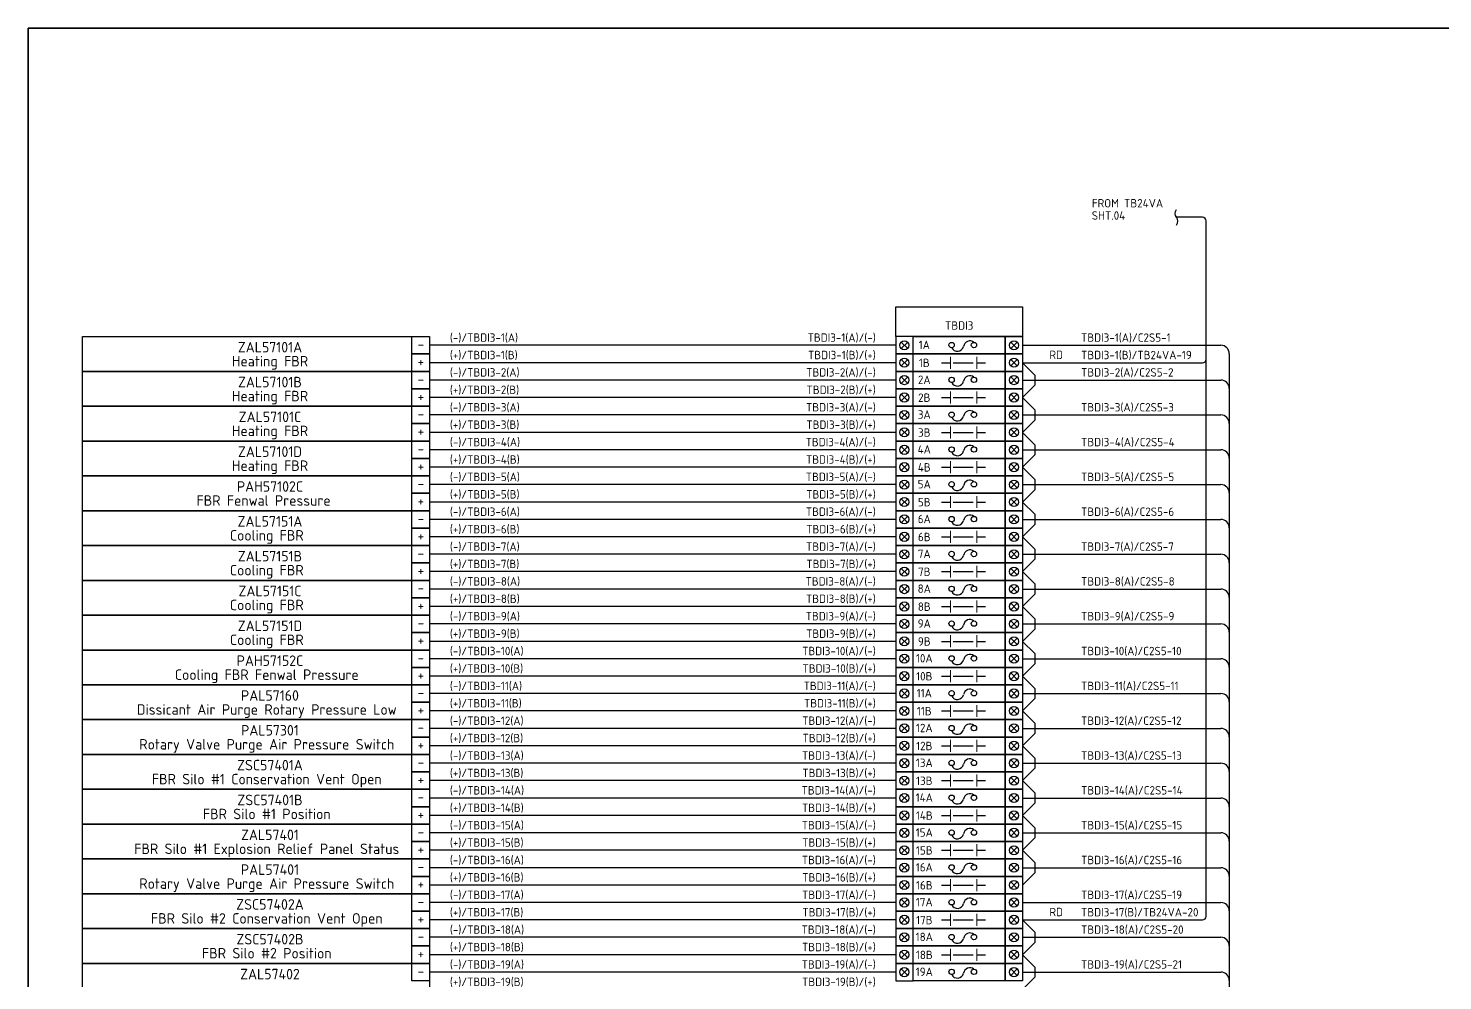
# Model space of a CAD drawing. Header units: inches. Extents: x 579627 to 667544, y 458630 to 507164.
# Drawn here: x 632609 to 634629, y 494884 to 496244 of the extents above; entities that cross this region are included whole.
import ezdxf
from ezdxf.enums import TextEntityAlignment as Align

# ---------------------------------------------------------------- set-up
doc = ezdxf.new("R2010")
doc.units = ezdxf.units.IN
doc.header["$MEASUREMENT"] = 0
doc.layers.add('HELPPOINT', color=7, linetype='Continuous')
doc.layers.add('power', color=7, linetype='Continuous')
doc.styles.add('HTX11', font='O8111901')
doc.styles.add('ISO3098B', font='ISO3098B.shx')

# ---------------------------------------------------------------- blocks, each defined once
blk = doc.blocks.new('TPA')
at = {"layer": 'HELPPOINT', "color": 4, "lineweight": 35}
for p, q in [((562706.8, 501946.4), (562706.8, 505019.3)), ((562706.8, 505019.3), (567131, 505019.3)), ((562706.8, 501946.4), (562706.8, 505019.3)), ((562706.8, 505019.3), (567131, 505019.3))]:
    blk.add_line(p, q, dxfattribs=at)
at = {"style": 'HTX11'}
for tag, p in [('A', (566704.3, 502037.1)), ('B', (567038.2, 501963.3))]:
    blk.add_attdef(tag, text='', height=16.8, dxfattribs=at).set_placement(p, align=Align.MIDDLE_CENTER)

msp = doc.modelspace()

# ---------------------------------------------------------------- linework, layer by layer
at = {"color": 1}
for p, q in [((634286.2, 495974.2), (634249, 495974.2)), ((634291.2, 494976.1), (634291.2, 495969.2)), ((633865, 495796.1), (633855.7, 495786.9)), ((633855.7, 495796.1), (633865, 495786.9)), ((634012.2, 495796.1), (634021.4, 495786.9)), ((634021.4, 495796.1), (634012.2, 495786.9)), ((634029.2, 495766.6), (634046.8, 495749)), ((634029.2, 495766.6), (634286.2, 495766.6)), ((633865, 495746.4), (633855.7, 495737.1)), ((633855.7, 495746.4), (633865, 495737.1)), ((634012.2, 495746.4), (634021.4, 495737.1)), ((634021.4, 495746.4), (634012.2, 495737.1)), ((634046.8, 495749), (634046.8, 495734.5)), ((634029.2, 495716.9), (634046.8, 495734.5)), ((634029.2, 495716.9), (634046.8, 495699.3)), ((633865, 495696.7), (633855.7, 495687.4)), ((633855.7, 495696.7), (633865, 495687.4)), ((634012.2, 495696.7), (634021.4, 495687.4)), ((634021.4, 495696.7), (634012.2, 495687.4)), ((634029.2, 495667.2), (634046.8, 495684.8)), ((634046.8, 495699.3), (634046.8, 495684.8)), ((634029.2, 495667.2), (634046.8, 495649.6)), ((633865, 495646.9), (633855.7, 495637.7)), ((633855.7, 495646.9), (633865, 495637.7)), ((634012.2, 495646.9), (634021.4, 495637.7)), ((634021.4, 495646.9), (634012.2, 495637.7)), ((634046.8, 495649.6), (634046.8, 495635)), ((634029.2, 495617.5), (634046.8, 495635)), ((634029.2, 495617.5), (634046.8, 495599.9)), ((634046.8, 495599.9), (634046.8, 495585.3)), ((633865, 495597.2), (633855.7, 495588)), ((633855.7, 495597.2), (633865, 495588)), ((634012.2, 495597.2), (634021.4, 495588)), ((634021.4, 495597.2), (634012.2, 495588)), ((634029.2, 495567.7), (634046.8, 495585.3)), ((634029.2, 495567.7), (634046.8, 495550.2)), ((633865, 495547.5), (633855.7, 495538.2)), ((633855.7, 495547.5), (633865, 495538.2)), ((634012.2, 495547.5), (634021.4, 495538.2)), ((634021.4, 495547.5), (634012.2, 495538.2)), ((634046.8, 495550.2), (634046.8, 495535.6)), ((634029.2, 495518), (634046.8, 495535.6)), ((634029.2, 495518), (634046.8, 495500.4)), ((633865, 495497.8), (633855.7, 495488.5)), ((633855.7, 495497.8), (633865, 495488.5)), ((634012.2, 495497.8), (634021.4, 495488.5)), ((634021.4, 495497.8), (634012.2, 495488.5)), ((634046.8, 495500.4), (634046.8, 495485.9)), ((634029.2, 495468.3), (634046.8, 495485.9)), ((634029.2, 495468.3), (634046.8, 495450.7)), ((633865, 495448), (633855.7, 495438.8)), ((633855.7, 495448), (633865, 495438.8)), ((634012.2, 495448), (634021.4, 495438.8)), ((634021.4, 495448), (634012.2, 495438.8)), ((634046.8, 495450.7), (634046.8, 495436.1)), ((634029.2, 495418.6), (634046.8, 495436.1)), ((634029.2, 495418.6), (634046.8, 495401)), ((633865, 495398.3), (633855.7, 495389.1)), ((633855.7, 495398.3), (633865, 495389.1)), ((634012.2, 495398.3), (634021.4, 495389.1)), ((634021.4, 495398.3), (634012.2, 495389.1)), ((634046.8, 495401), (634046.8, 495386.4)), ((634029.2, 495368.8), (634046.8, 495386.4)), ((634029.2, 495368.8), (634046.8, 495351.3)), ((633865, 495348.6), (633855.7, 495339.4)), ((633855.7, 495348.6), (633865, 495339.4)), ((634012.2, 495348.6), (634021.4, 495339.4)), ((634021.4, 495348.6), (634012.2, 495339.4)), ((634029.2, 495319.1), (634046.8, 495336.7)), ((634046.8, 495351.3), (634046.8, 495336.7)), ((634029.2, 495319.1), (634046.8, 495301.5)), ((633865, 495298.9), (633855.7, 495289.6)), ((633855.7, 495298.9), (633865, 495289.6)), ((634012.2, 495298.9), (634021.4, 495289.6)), ((634021.4, 495298.9), (634012.2, 495289.6)), ((634046.8, 495301.5), (634046.8, 495287)), ((634029.2, 495269.4), (634046.8, 495287)), ((634029.2, 495269.4), (634046.8, 495251.8)), ((633865, 495249.2), (633855.7, 495239.9)), ((633855.7, 495249.2), (633865, 495239.9)), ((634012.2, 495249.2), (634021.4, 495239.9)), ((634021.4, 495249.2), (634012.2, 495239.9)), ((634029.2, 495219.7), (634046.8, 495237.2)), ((634046.8, 495251.8), (634046.8, 495237.2)), ((634029.2, 495219.7), (634046.8, 495202.1)), ((633865, 495199.4), (633855.7, 495190.2)), ((633855.7, 495199.4), (633865, 495190.2)), ((634012.2, 495199.4), (634021.4, 495190.2)), ((634021.4, 495199.4), (634012.2, 495190.2)), ((634046.8, 495202.1), (634046.8, 495187.5)), ((634029.2, 495169.9), (634046.8, 495187.5)), ((634029.2, 495169.9), (634046.8, 495152.4)), ((633865, 495149.7), (633855.7, 495140.5)), ((633855.7, 495149.7), (633865, 495140.5)), ((634012.2, 495149.7), (634021.4, 495140.5)), ((634021.4, 495149.7), (634012.2, 495140.5)), ((634029.2, 495120.2), (634046.8, 495137.8)), ((634046.8, 495152.4), (634046.8, 495137.8)), ((634029.2, 495120.2), (634046.8, 495102.6)), ((633865, 495100), (633855.7, 495090.7)), ((633855.7, 495100), (633865, 495090.7)), ((634012.2, 495100), (634021.4, 495090.7)), ((634021.4, 495100), (634012.2, 495090.7)), ((634046.8, 495102.6), (634046.8, 495088.1)), ((634029.2, 495070.5), (634046.8, 495088.1)), ((634046.8, 495088.1), (634046.8, 495088.1)), ((634029.2, 495070.5), (634046.8, 495052.9)), ((633865, 495050.3), (633855.7, 495041)), ((633855.7, 495050.3), (633865, 495041)), ((634012.2, 495050.3), (634021.4, 495041)), ((634021.4, 495050.3), (634012.2, 495041)), ((634029.2, 495020.8), (634046.8, 495038.4)), ((634046.8, 495052.9), (634046.8, 495038.4)), ((634046.8, 495038.4), (634046.8, 495038.4)), ((633865, 495000.5), (633855.7, 494991.3)), ((633855.7, 495000.5), (633865, 494991.3)), ((634012.2, 495000.5), (634021.4, 494991.3)), ((634021.4, 495000.5), (634012.2, 494991.3)), ((634029.2, 494971.1), (634046.8, 494953.5)), ((634029.2, 494971.1), (634286.2, 494971.1)), ((634046.8, 494953.5), (634046.8, 494938.9)), ((633865, 494950.8), (633855.7, 494941.6)), ((633855.7, 494950.8), (633865, 494941.6)), ((634012.2, 494950.8), (634021.4, 494941.6)), ((634021.4, 494950.8), (634012.2, 494941.6)), ((634029.2, 494921.3), (634046.8, 494938.9)), ((634029.2, 494921.3), (634046.8, 494903.7)), ((633865, 494901.1), (633855.7, 494891.8)), ((633855.7, 494901.1), (633865, 494891.8)), ((634012.2, 494901.1), (634021.4, 494891.8)), ((634021.4, 494901.1), (634012.2, 494891.8)), ((634046.8, 494903.7), (634046.8, 494889.2)), ((634029.2, 494871.6), (634046.8, 494889.2))]:
    msp.add_line(p, q, dxfattribs=at)
at = {"color": 4}
for p, q in [((633847.9, 495791.5), (633181.9, 495791.5)), ((634029.2, 495791.5), (634312.2, 495791.5)), ((634324.2, 495779.5), (634324.2, 494121)), ((633847.9, 495741.8), (633181.9, 495741.8)), ((634029.2, 495741.8), (634312.2, 495741.8)), ((633847.9, 495692), (633181.9, 495692)), ((634029.2, 495692), (634312.2, 495692)), ((633847.9, 495642.3), (633181.9, 495642.3)), ((634029.2, 495642.3), (634312.2, 495642.3)), ((633847.9, 495592.6), (633181.9, 495592.6)), ((634029.2, 495592.6), (634312.2, 495592.6)), ((633847.9, 495542.9), (633181.9, 495542.9)), ((634029.2, 495542.9), (634312.2, 495542.9)), ((633847.9, 495493.1), (633181.9, 495493.1)), ((634029.2, 495493.1), (634312.2, 495493.1)), ((633847.9, 495443.4), (633181.9, 495443.4)), ((634029.2, 495443.4), (634312.2, 495443.4)), ((633847.9, 495393.7), (633181.9, 495393.7)), ((634029.2, 495393.7), (634312.2, 495393.7)), ((633847.9, 495344), (633181.9, 495344)), ((634029.2, 495344), (634312.2, 495344)), ((633847.9, 495294.3), (633181.9, 495294.3)), ((634029.2, 495294.3), (634312.2, 495294.3)), ((633847.9, 495244.5), (633181.9, 495244.5)), ((634029.2, 495244.5), (634312.2, 495244.5)), ((633847.9, 495194.8), (633181.9, 495194.8)), ((634029.2, 495194.8), (634312.2, 495194.8)), ((633847.9, 495145.1), (633181.9, 495145.1)), ((634029.2, 495145.1), (634312.2, 495145.1)), ((633847.9, 495095.4), (633181.9, 495095.4)), ((634029.2, 495095.4), (634312.2, 495095.4)), ((633847.9, 495045.6), (633181.9, 495045.6)), ((634029.2, 495045.6), (634312.2, 495045.6)), ((633847.9, 494995.9), (633181.9, 494995.9)), ((634029.2, 494995.9), (634312.2, 494995.9)), ((633847.9, 494946.2), (633181.9, 494946.2)), ((634029.2, 494946.2), (634312.2, 494946.2)), ((633847.9, 494896.5), (633181.9, 494896.5)), ((634029.2, 494896.5), (634312.2, 494896.5))]:
    msp.add_line(p, q, dxfattribs=at)
at = {"color": 0}
for p, q in [((633847.9, 495766.6), (633181.9, 495766.6)), ((633865, 495771.3), (633855.7, 495762)), ((633855.7, 495771.3), (633865, 495762)), ((633913.5, 495766.6), (633926, 495766.6)), ((633930, 495766.6), (633958.6, 495766.6)), ((633963.6, 495766.6), (633976.1, 495766.6)), ((634012.2, 495771.3), (634021.4, 495762)), ((634021.4, 495771.3), (634012.2, 495762)), ((633865, 495721.5), (633855.7, 495712.3)), ((633855.7, 495721.5), (633865, 495712.3)), ((634012.2, 495721.5), (634021.4, 495712.3)), ((634021.4, 495721.5), (634012.2, 495712.3)), ((633847.9, 495716.9), (633181.9, 495716.9)), ((633913.5, 495716.9), (633926, 495716.9)), ((633930, 495716.9), (633958.6, 495716.9)), ((633963.6, 495716.9), (633976.1, 495716.9)), ((633847.9, 495667.2), (633181.9, 495667.2)), ((633865, 495671.8), (633855.7, 495662.6)), ((633855.7, 495671.8), (633865, 495662.6)), ((633913.5, 495667.2), (633926, 495667.2)), ((633930, 495667.2), (633958.6, 495667.2)), ((633963.6, 495667.2), (633976.1, 495667.2)), ((634012.2, 495671.8), (634021.4, 495662.6)), ((634021.4, 495671.8), (634012.2, 495662.6)), ((633865, 495622.1), (633855.7, 495612.8)), ((633855.7, 495622.1), (633865, 495612.8)), ((634012.2, 495622.1), (634021.4, 495612.8)), ((634021.4, 495622.1), (634012.2, 495612.8)), ((633847.9, 495617.5), (633181.9, 495617.5)), ((633913.5, 495617.5), (633926, 495617.5)), ((633930, 495617.5), (633958.6, 495617.5)), ((633963.6, 495617.5), (633976.1, 495617.5)), ((633847.9, 495567.7), (633181.9, 495567.7)), ((633865, 495572.4), (633855.7, 495563.1)), ((633855.7, 495572.4), (633865, 495563.1)), ((633913.5, 495567.7), (633926, 495567.7)), ((633930, 495567.7), (633958.6, 495567.7)), ((633963.6, 495567.7), (633976.1, 495567.7)), ((634012.2, 495572.4), (634021.4, 495563.1)), ((634021.4, 495572.4), (634012.2, 495563.1)), ((633847.9, 495518), (633181.9, 495518)), ((633865, 495522.6), (633855.7, 495513.4)), ((633855.7, 495522.6), (633865, 495513.4)), ((633913.5, 495518), (633926, 495518)), ((633930, 495518), (633958.6, 495518)), ((633963.6, 495518), (633976.1, 495518)), ((634012.2, 495522.6), (634021.4, 495513.4)), ((634021.4, 495522.6), (634012.2, 495513.4)), ((633847.9, 495468.3), (633181.9, 495468.3)), ((633865, 495472.9), (633855.7, 495463.7)), ((633855.7, 495472.9), (633865, 495463.7)), ((633913.5, 495468.3), (633926, 495468.3)), ((633930, 495468.3), (633958.6, 495468.3)), ((633963.6, 495468.3), (633976.1, 495468.3)), ((634012.2, 495472.9), (634021.4, 495463.7)), ((634021.4, 495472.9), (634012.2, 495463.7)), ((633847.9, 495418.6), (633181.9, 495418.6)), ((633865, 495423.2), (633855.7, 495413.9)), ((633855.7, 495423.2), (633865, 495413.9)), ((633913.5, 495418.6), (633926, 495418.6)), ((633930, 495418.6), (633958.6, 495418.6)), ((633963.6, 495418.6), (633976.1, 495418.6)), ((634012.2, 495423.2), (634021.4, 495413.9)), ((634021.4, 495423.2), (634012.2, 495413.9)), ((633847.9, 495368.8), (633181.9, 495368.8)), ((633865, 495373.5), (633855.7, 495364.2)), ((633855.7, 495373.5), (633865, 495364.2)), ((633913.5, 495368.8), (633926, 495368.8)), ((633930, 495368.8), (633958.6, 495368.8)), ((633963.6, 495368.8), (633976.1, 495368.8)), ((634012.2, 495373.5), (634021.4, 495364.2)), ((634021.4, 495373.5), (634012.2, 495364.2)), ((633847.9, 495319.1), (633181.9, 495319.1)), ((633865, 495323.7), (633855.7, 495314.5)), ((633855.7, 495323.7), (633865, 495314.5)), ((633913.5, 495319.1), (633926, 495319.1)), ((633930, 495319.1), (633958.6, 495319.1)), ((633963.6, 495319.1), (633976.1, 495319.1)), ((634012.2, 495323.7), (634021.4, 495314.5)), ((634021.4, 495323.7), (634012.2, 495314.5)), ((633847.9, 495269.4), (633181.9, 495269.4)), ((633865, 495274), (633855.7, 495264.8)), ((633855.7, 495274), (633865, 495264.8)), ((633913.5, 495269.4), (633926, 495269.4)), ((633930, 495269.4), (633958.6, 495269.4)), ((633963.6, 495269.4), (633976.1, 495269.4)), ((634012.2, 495274), (634021.4, 495264.8)), ((634021.4, 495274), (634012.2, 495264.8)), ((633847.9, 495219.7), (633181.9, 495219.7)), ((633865, 495224.3), (633855.7, 495215)), ((633855.7, 495224.3), (633865, 495215)), ((633913.5, 495219.7), (633926, 495219.7)), ((633930, 495219.7), (633958.6, 495219.7)), ((633963.6, 495219.7), (633976.1, 495219.7)), ((634012.2, 495224.3), (634021.4, 495215)), ((634021.4, 495224.3), (634012.2, 495215)), ((633865, 495174.6), (633855.7, 495165.3)), ((633855.7, 495174.6), (633865, 495165.3)), ((634012.2, 495174.6), (634021.4, 495165.3)), ((634021.4, 495174.6), (634012.2, 495165.3)), ((633847.9, 495169.9), (633181.9, 495169.9)), ((633913.5, 495169.9), (633926, 495169.9)), ((633930, 495169.9), (633958.6, 495169.9)), ((633963.6, 495169.9), (633976.1, 495169.9)), ((633847.9, 495120.2), (633181.9, 495120.2)), ((633865, 495124.8), (633855.7, 495115.6)), ((633855.7, 495124.8), (633865, 495115.6)), ((633913.5, 495120.2), (633926, 495120.2)), ((633930, 495120.2), (633958.6, 495120.2)), ((633963.6, 495120.2), (633976.1, 495120.2)), ((634012.2, 495124.8), (634021.4, 495115.6)), ((634021.4, 495124.8), (634012.2, 495115.6)), ((633865, 495075.1), (633855.7, 495065.9)), ((633855.7, 495075.1), (633865, 495065.9)), ((634012.2, 495075.1), (634021.4, 495065.9)), ((634021.4, 495075.1), (634012.2, 495065.9)), ((633847.9, 495070.5), (633181.9, 495070.5)), ((633913.5, 495070.5), (633926, 495070.5)), ((633930, 495070.5), (633958.6, 495070.5)), ((633963.6, 495070.5), (633976.1, 495070.5)), ((633847.9, 495020.8), (633181.9, 495020.8)), ((633865, 495025.4), (633855.7, 495016.1)), ((633855.7, 495025.4), (633865, 495016.1)), ((633913.5, 495020.8), (633926, 495020.8)), ((633930, 495020.8), (633958.6, 495020.8)), ((633963.6, 495020.8), (633976.1, 495020.8)), ((634012.2, 495025.4), (634021.4, 495016.1)), ((634021.4, 495025.4), (634012.2, 495016.1)), ((633865, 494975.7), (633855.7, 494966.4)), ((633855.7, 494975.7), (633865, 494966.4)), ((634012.2, 494975.7), (634021.4, 494966.4)), ((634021.4, 494975.7), (634012.2, 494966.4)), ((633847.9, 494971.1), (633181.9, 494971.1)), ((633913.5, 494971.1), (633926, 494971.1)), ((633930, 494971.1), (633958.6, 494971.1)), ((633963.6, 494971.1), (633976.1, 494971.1)), ((633847.9, 494921.3), (633181.9, 494921.3)), ((633865, 494926), (633855.7, 494916.7)), ((633855.7, 494926), (633865, 494916.7)), ((633913.5, 494921.3), (633926, 494921.3)), ((633930, 494921.3), (633958.6, 494921.3)), ((633963.6, 494921.3), (633976.1, 494921.3)), ((634012.2, 494926), (634021.4, 494916.7)), ((634021.4, 494926), (634012.2, 494916.7))]:
    msp.add_line(p, q, dxfattribs=at)
at = {"color": 0, "lineweight": 9}
for p, q in [((633926, 495758.1), (633926, 495775.2)), ((633963.6, 495758.1), (633963.6, 495775.2)), ((633926, 495708.4), (633926, 495725.4)), ((633963.6, 495708.4), (633963.6, 495725.4)), ((633926, 495658.6), (633926, 495675.7)), ((633963.6, 495658.6), (633963.6, 495675.7)), ((633926, 495608.9), (633926, 495626)), ((633963.6, 495608.9), (633963.6, 495626)), ((633926, 495559.2), (633926, 495576.3)), ((633963.6, 495559.2), (633963.6, 495576.3)), ((633926, 495509.5), (633926, 495526.5)), ((633963.6, 495509.5), (633963.6, 495526.5)), ((633926, 495459.8), (633926, 495476.8)), ((633963.6, 495459.8), (633963.6, 495476.8)), ((633926, 495410), (633926, 495427.1)), ((633963.6, 495410), (633963.6, 495427.1)), ((633926, 495360.3), (633926, 495377.4)), ((633963.6, 495360.3), (633963.6, 495377.4)), ((633926, 495310.6), (633926, 495327.6)), ((633963.6, 495310.6), (633963.6, 495327.6)), ((633926, 495260.9), (633926, 495277.9)), ((633963.6, 495260.9), (633963.6, 495277.9)), ((633926, 495211.1), (633926, 495228.2)), ((633963.6, 495211.1), (633963.6, 495228.2)), ((633926, 495161.4), (633926, 495178.5)), ((633963.6, 495161.4), (633963.6, 495178.5)), ((633926, 495111.7), (633926, 495128.8)), ((633963.6, 495111.7), (633963.6, 495128.8)), ((633926, 495062), (633926, 495079)), ((633963.6, 495062), (633963.6, 495079)), ((633926, 495012.2), (633926, 495029.3)), ((633963.6, 495012.2), (633963.6, 495029.3)), ((633926, 494962.5), (633926, 494979.6)), ((633963.6, 494962.5), (633963.6, 494979.6)), ((633926, 494912.8), (633926, 494929.9)), ((633963.6, 494912.8), (633963.6, 494929.9))]:
    msp.add_line(p, q, dxfattribs=at)
at = {"color": 1}
msp.add_lwpolyline([(634249, 495963.1, 0.351), (634249, 495974.2, -0.351), (634249, 495985.3, 2.081666)], format="xyb", dxfattribs=at)
at = {"color": 4}
msp.add_lwpolyline([(633847.9, 495846.4), (634029.2, 495846.4), (634029.2, 495803.9), (633847.9, 495803.9)], close=True, dxfattribs=at)
at = {"color": 2}
for points in [[(632686.6, 495803.9), (633181.9, 495803.9), (633181.9, 495754.2), (632686.6, 495754.2)], [(632686.6, 495754.2), (633181.9, 495754.2), (633181.9, 495704.5), (632686.6, 495704.5)], [(632686.6, 495704.5), (633181.9, 495704.5), (633181.9, 495654.7), (632686.6, 495654.7)], [(632686.6, 495654.7), (633181.9, 495654.7), (633181.9, 495605), (632686.6, 495605)], [(632686.6, 495605), (633181.9, 495605), (633181.9, 495555.3), (632686.6, 495555.3)], [(632686.6, 495555.3), (633181.9, 495555.3), (633181.9, 495505.6), (632686.6, 495505.6)], [(632686.6, 495505.6), (633181.9, 495505.6), (633181.9, 495455.9), (632686.6, 495455.9)], [(632686.6, 495455.9), (633181.9, 495455.9), (633181.9, 495406.1), (632686.6, 495406.1)], [(632686.6, 495406.1), (633181.9, 495406.1), (633181.9, 495356.4), (632686.6, 495356.4)], [(632686.6, 495356.4), (633181.9, 495356.4), (633181.9, 495306.7), (632686.6, 495306.7)], [(632686.6, 495306.7), (633181.9, 495306.7), (633181.9, 495257), (632686.6, 495257)], [(632686.6, 495257), (633181.9, 495257), (633181.9, 495207.2), (632686.6, 495207.2)], [(632686.6, 495207.2), (633181.9, 495207.2), (633181.9, 495157.5), (632686.6, 495157.5)], [(632686.6, 495157.5), (633181.9, 495157.5), (633181.9, 495107.8), (632686.6, 495107.8)], [(632686.6, 495107.8), (633181.9, 495107.8), (633181.9, 495058.1), (632686.6, 495058.1)], [(632686.6, 495058.1), (633181.9, 495058.1), (633181.9, 495008.3), (632686.6, 495008.3)], [(632686.6, 495008.3), (633181.9, 495008.3), (633181.9, 494958.6), (632686.6, 494958.6)], [(632686.6, 494958.6), (633181.9, 494958.6), (633181.9, 494908.9), (632686.6, 494908.9)], [(632686.6, 494908.9), (633181.9, 494908.9), (633181.9, 494859.2), (632686.6, 494859.2)]]:
    msp.add_lwpolyline(points, close=True, dxfattribs=at)
at = {"color": 0}
for points in [[(633157, 495803.9), (633181.9, 495803.9), (633181.9, 495779.1), (633157, 495779.1)], [(633157, 495779.1), (633181.9, 495779.1), (633181.9, 495754.2), (633157, 495754.2)], [(633872.8, 495779.1), (633847.9, 495779.1), (633847.9, 495754.2), (633872.8, 495754.2)], [(633872.8, 495779.1), (634004.4, 495779.1), (634004.4, 495754.2), (633872.8, 495754.2)], [(634004.4, 495779.1), (634029.2, 495779.1), (634029.2, 495754.2), (634004.4, 495754.2)], [(633157, 495754.2), (633181.9, 495754.2), (633181.9, 495729.3), (633157, 495729.3)], [(633157, 495729.3), (633181.9, 495729.3), (633181.9, 495704.5), (633157, 495704.5)], [(633872.8, 495729.3), (633847.9, 495729.3), (633847.9, 495704.5), (633872.8, 495704.5)], [(633872.8, 495729.3), (634004.4, 495729.3), (634004.4, 495704.5), (633872.8, 495704.5)], [(634004.4, 495729.3), (634029.2, 495729.3), (634029.2, 495704.5), (634004.4, 495704.5)], [(633157, 495704.5), (633181.9, 495704.5), (633181.9, 495679.6), (633157, 495679.6)], [(633157, 495679.6), (633181.9, 495679.6), (633181.9, 495654.7), (633157, 495654.7)], [(633872.8, 495679.6), (633847.9, 495679.6), (633847.9, 495654.7), (633872.8, 495654.7)], [(633872.8, 495679.6), (634004.4, 495679.6), (634004.4, 495654.7), (633872.8, 495654.7)], [(634004.4, 495679.6), (634029.2, 495679.6), (634029.2, 495654.7), (634004.4, 495654.7)], [(633157, 495654.7), (633181.9, 495654.7), (633181.9, 495629.9), (633157, 495629.9)], [(633157, 495629.9), (633181.9, 495629.9), (633181.9, 495605), (633157, 495605)], [(633872.8, 495629.9), (633847.9, 495629.9), (633847.9, 495605), (633872.8, 495605)], [(633872.8, 495629.9), (634004.4, 495629.9), (634004.4, 495605), (633872.8, 495605)], [(634004.4, 495629.9), (634029.2, 495629.9), (634029.2, 495605), (634004.4, 495605)], [(633157, 495605), (633181.9, 495605), (633181.9, 495580.2), (633157, 495580.2)], [(633157, 495580.2), (633181.9, 495580.2), (633181.9, 495555.3), (633157, 495555.3)], [(633872.8, 495580.2), (633847.9, 495580.2), (633847.9, 495555.3), (633872.8, 495555.3)], [(633872.8, 495580.2), (634004.4, 495580.2), (634004.4, 495555.3), (633872.8, 495555.3)], [(634004.4, 495580.2), (634029.2, 495580.2), (634029.2, 495555.3), (634004.4, 495555.3)], [(633157, 495555.3), (633181.9, 495555.3), (633181.9, 495530.4), (633157, 495530.4)], [(633157, 495530.4), (633181.9, 495530.4), (633181.9, 495505.6), (633157, 495505.6)], [(633872.8, 495530.4), (633847.9, 495530.4), (633847.9, 495505.6), (633872.8, 495505.6)], [(633872.8, 495530.4), (634004.4, 495530.4), (634004.4, 495505.6), (633872.8, 495505.6)], [(634004.4, 495530.4), (634029.2, 495530.4), (634029.2, 495505.6), (634004.4, 495505.6)], [(633157, 495505.6), (633181.9, 495505.6), (633181.9, 495480.7), (633157, 495480.7)], [(633157, 495480.7), (633181.9, 495480.7), (633181.9, 495455.9), (633157, 495455.9)], [(633872.8, 495480.7), (633847.9, 495480.7), (633847.9, 495455.9), (633872.8, 495455.9)], [(633872.8, 495480.7), (634004.4, 495480.7), (634004.4, 495455.9), (633872.8, 495455.9)], [(634004.4, 495480.7), (634029.2, 495480.7), (634029.2, 495455.9), (634004.4, 495455.9)], [(633157, 495455.9), (633181.9, 495455.9), (633181.9, 495431), (633157, 495431)], [(633157, 495431), (633181.9, 495431), (633181.9, 495406.1), (633157, 495406.1)], [(633872.8, 495431), (633847.9, 495431), (633847.9, 495406.1), (633872.8, 495406.1)], [(633872.8, 495431), (634004.4, 495431), (634004.4, 495406.1), (633872.8, 495406.1)], [(634004.4, 495431), (634029.2, 495431), (634029.2, 495406.1), (634004.4, 495406.1)], [(633157, 495406.1), (633181.9, 495406.1), (633181.9, 495381.3), (633157, 495381.3)], [(633157, 495381.3), (633181.9, 495381.3), (633181.9, 495356.4), (633157, 495356.4)], [(633872.8, 495381.3), (633847.9, 495381.3), (633847.9, 495356.4), (633872.8, 495356.4)], [(633872.8, 495381.3), (634004.4, 495381.3), (634004.4, 495356.4), (633872.8, 495356.4)], [(634004.4, 495381.3), (634029.2, 495381.3), (634029.2, 495356.4), (634004.4, 495356.4)], [(633157, 495356.4), (633181.9, 495356.4), (633181.9, 495331.5), (633157, 495331.5)], [(633157, 495331.5), (633181.9, 495331.5), (633181.9, 495306.7), (633157, 495306.7)], [(633872.8, 495331.5), (633847.9, 495331.5), (633847.9, 495306.7), (633872.8, 495306.7)], [(633872.8, 495331.5), (634004.4, 495331.5), (634004.4, 495306.7), (633872.8, 495306.7)], [(634004.4, 495331.5), (634029.2, 495331.5), (634029.2, 495306.7), (634004.4, 495306.7)], [(633157, 495306.7), (633181.9, 495306.7), (633181.9, 495281.8), (633157, 495281.8)], [(633157, 495281.8), (633181.9, 495281.8), (633181.9, 495257), (633157, 495257)], [(633872.8, 495281.8), (633847.9, 495281.8), (633847.9, 495257), (633872.8, 495257)], [(633872.8, 495281.8), (634004.4, 495281.8), (634004.4, 495257), (633872.8, 495257)], [(634004.4, 495281.8), (634029.2, 495281.8), (634029.2, 495257), (634004.4, 495257)], [(633157, 495257), (633181.9, 495257), (633181.9, 495232.1), (633157, 495232.1)], [(633157, 495232.1), (633181.9, 495232.1), (633181.9, 495207.2), (633157, 495207.2)], [(633872.8, 495232.1), (633847.9, 495232.1), (633847.9, 495207.2), (633872.8, 495207.2)], [(633872.8, 495232.1), (634004.4, 495232.1), (634004.4, 495207.2), (633872.8, 495207.2)], [(634004.4, 495232.1), (634029.2, 495232.1), (634029.2, 495207.2), (634004.4, 495207.2)], [(633157, 495207.2), (633181.9, 495207.2), (633181.9, 495182.4), (633157, 495182.4)], [(633157, 495182.4), (633181.9, 495182.4), (633181.9, 495157.5), (633157, 495157.5)], [(633872.8, 495182.4), (633847.9, 495182.4), (633847.9, 495157.5), (633872.8, 495157.5)], [(633872.8, 495182.4), (634004.4, 495182.4), (634004.4, 495157.5), (633872.8, 495157.5)], [(634004.4, 495182.4), (634029.2, 495182.4), (634029.2, 495157.5), (634004.4, 495157.5)], [(633157, 495157.5), (633181.9, 495157.5), (633181.9, 495132.7), (633157, 495132.7)], [(633157, 495132.7), (633181.9, 495132.7), (633181.9, 495107.8), (633157, 495107.8)], [(633872.8, 495132.7), (633847.9, 495132.7), (633847.9, 495107.8), (633872.8, 495107.8)], [(633872.8, 495132.7), (634004.4, 495132.7), (634004.4, 495107.8), (633872.8, 495107.8)], [(634004.4, 495132.7), (634029.2, 495132.7), (634029.2, 495107.8), (634004.4, 495107.8)], [(633157, 495107.8), (633181.9, 495107.8), (633181.9, 495082.9), (633157, 495082.9)], [(633157, 495082.9), (633181.9, 495082.9), (633181.9, 495058.1), (633157, 495058.1)], [(633872.8, 495082.9), (633847.9, 495082.9), (633847.9, 495058.1), (633872.8, 495058.1)], [(633872.8, 495082.9), (634004.4, 495082.9), (634004.4, 495058.1), (633872.8, 495058.1)], [(634004.4, 495082.9), (634029.2, 495082.9), (634029.2, 495058.1), (634004.4, 495058.1)], [(633157, 495058.1), (633181.9, 495058.1), (633181.9, 495033.2), (633157, 495033.2)], [(633157, 495033.2), (633181.9, 495033.2), (633181.9, 495008.3), (633157, 495008.3)], [(633872.8, 495033.2), (633847.9, 495033.2), (633847.9, 495008.3), (633872.8, 495008.3)], [(633872.8, 495033.2), (634004.4, 495033.2), (634004.4, 495008.3), (633872.8, 495008.3)], [(634004.4, 495033.2), (634029.2, 495033.2), (634029.2, 495008.3), (634004.4, 495008.3)], [(633157, 495008.3), (633181.9, 495008.3), (633181.9, 494983.5), (633157, 494983.5)], [(633157, 494983.5), (633181.9, 494983.5), (633181.9, 494958.6), (633157, 494958.6)], [(633872.8, 494983.5), (633847.9, 494983.5), (633847.9, 494958.6), (633872.8, 494958.6)], [(633872.8, 494983.5), (634004.4, 494983.5), (634004.4, 494958.6), (633872.8, 494958.6)], [(634004.4, 494983.5), (634029.2, 494983.5), (634029.2, 494958.6), (634004.4, 494958.6)], [(633157, 494958.6), (633181.9, 494958.6), (633181.9, 494933.8), (633157, 494933.8)], [(633157, 494933.8), (633181.9, 494933.8), (633181.9, 494908.9), (633157, 494908.9)], [(633872.8, 494933.8), (633847.9, 494933.8), (633847.9, 494908.9), (633872.8, 494908.9)], [(633872.8, 494933.8), (634004.4, 494933.8), (634004.4, 494908.9), (633872.8, 494908.9)], [(634004.4, 494933.8), (634029.2, 494933.8), (634029.2, 494908.9), (634004.4, 494908.9)], [(633157, 494908.9), (633181.9, 494908.9), (633181.9, 494884), (633157, 494884)]]:
    msp.add_lwpolyline(points, close=True, dxfattribs=at)
at = {"color": 0, "const_width": 0.3}
for points in [[(633847.9, 495803.9), (634029.2, 495803.9), (634029.2, 495754.2), (633847.9, 495754.2), (633847.9, 495803.9)], [(633847.9, 495754.2), (634029.2, 495754.2), (634029.2, 495704.5), (633847.9, 495704.5), (633847.9, 495754.2)], [(633847.9, 495704.5), (634029.2, 495704.5), (634029.2, 495654.7), (633847.9, 495654.7), (633847.9, 495704.5)], [(633847.9, 495654.7), (634029.2, 495654.7), (634029.2, 495605), (633847.9, 495605), (633847.9, 495654.7)], [(633847.9, 495605), (634029.2, 495605), (634029.2, 495555.3), (633847.9, 495555.3), (633847.9, 495605)], [(633847.9, 495555.3), (634029.2, 495555.3), (634029.2, 495505.6), (633847.9, 495505.6), (633847.9, 495555.3)], [(633847.9, 495505.6), (634029.2, 495505.6), (634029.2, 495455.9), (633847.9, 495455.9), (633847.9, 495505.6)], [(633847.9, 495455.9), (634029.2, 495455.9), (634029.2, 495406.1), (633847.9, 495406.1), (633847.9, 495455.9)], [(633847.9, 495406.1), (634029.2, 495406.1), (634029.2, 495356.4), (633847.9, 495356.4), (633847.9, 495406.1)], [(633847.9, 495356.4), (634029.2, 495356.4), (634029.2, 495306.7), (633847.9, 495306.7), (633847.9, 495356.4)], [(633847.9, 495306.7), (634029.2, 495306.7), (634029.2, 495257), (633847.9, 495257), (633847.9, 495306.7)], [(633847.9, 495257), (634029.2, 495257), (634029.2, 495207.2), (633847.9, 495207.2), (633847.9, 495257)], [(633847.9, 495207.2), (634029.2, 495207.2), (634029.2, 495157.5), (633847.9, 495157.5), (633847.9, 495207.2)], [(633847.9, 495157.5), (634029.2, 495157.5), (634029.2, 495107.8), (633847.9, 495107.8), (633847.9, 495157.5)], [(633847.9, 495107.8), (634029.2, 495107.8), (634029.2, 495058.1), (633847.9, 495058.1), (633847.9, 495107.8)], [(633847.9, 495058.1), (634029.2, 495058.1), (634029.2, 495008.3), (633847.9, 495008.3), (633847.9, 495058.1)], [(633847.9, 495008.3), (634029.2, 495008.3), (634029.2, 494958.6), (633847.9, 494958.6), (633847.9, 495008.3)], [(633847.9, 494958.6), (634029.2, 494958.6), (634029.2, 494908.9), (633847.9, 494908.9), (633847.9, 494958.6)], [(633847.9, 494908.9), (634029.2, 494908.9), (634029.2, 494859.2), (633847.9, 494859.2), (633847.9, 494908.9)]]:
    msp.add_lwpolyline(points, dxfattribs=at)
at = {"color": 1}
for points in [[(633872.8, 495803.9), (633847.9, 495803.9), (633847.9, 495779.1), (633872.8, 495779.1)], [(633872.8, 495803.9), (634004.4, 495803.9), (634004.4, 495779.1), (633872.8, 495779.1)], [(634004.4, 495803.9), (634029.2, 495803.9), (634029.2, 495779.1), (634004.4, 495779.1)], [(633872.8, 495754.2), (633847.9, 495754.2), (633847.9, 495729.3), (633872.8, 495729.3)], [(633872.8, 495754.2), (634004.4, 495754.2), (634004.4, 495729.3), (633872.8, 495729.3)], [(634004.4, 495754.2), (634029.2, 495754.2), (634029.2, 495729.3), (634004.4, 495729.3)], [(633872.8, 495704.5), (633847.9, 495704.5), (633847.9, 495679.6), (633872.8, 495679.6)], [(633872.8, 495704.5), (634004.4, 495704.5), (634004.4, 495679.6), (633872.8, 495679.6)], [(634004.4, 495704.5), (634029.2, 495704.5), (634029.2, 495679.6), (634004.4, 495679.6)], [(633872.8, 495654.7), (633847.9, 495654.7), (633847.9, 495629.9), (633872.8, 495629.9)], [(633872.8, 495654.7), (634004.4, 495654.7), (634004.4, 495629.9), (633872.8, 495629.9)], [(634004.4, 495654.7), (634029.2, 495654.7), (634029.2, 495629.9), (634004.4, 495629.9)], [(633872.8, 495605), (633847.9, 495605), (633847.9, 495580.2), (633872.8, 495580.2)], [(633872.8, 495605), (634004.4, 495605), (634004.4, 495580.2), (633872.8, 495580.2)], [(634004.4, 495605), (634029.2, 495605), (634029.2, 495580.2), (634004.4, 495580.2)], [(633872.8, 495555.3), (633847.9, 495555.3), (633847.9, 495530.4), (633872.8, 495530.4)], [(633872.8, 495555.3), (634004.4, 495555.3), (634004.4, 495530.4), (633872.8, 495530.4)], [(634004.4, 495555.3), (634029.2, 495555.3), (634029.2, 495530.4), (634004.4, 495530.4)], [(633872.8, 495505.6), (633847.9, 495505.6), (633847.9, 495480.7), (633872.8, 495480.7)], [(633872.8, 495505.6), (634004.4, 495505.6), (634004.4, 495480.7), (633872.8, 495480.7)], [(634004.4, 495505.6), (634029.2, 495505.6), (634029.2, 495480.7), (634004.4, 495480.7)], [(633872.8, 495455.9), (633847.9, 495455.9), (633847.9, 495431), (633872.8, 495431)], [(633872.8, 495455.9), (634004.4, 495455.9), (634004.4, 495431), (633872.8, 495431)], [(634004.4, 495455.9), (634029.2, 495455.9), (634029.2, 495431), (634004.4, 495431)], [(633872.8, 495406.1), (633847.9, 495406.1), (633847.9, 495381.3), (633872.8, 495381.3)], [(633872.8, 495406.1), (634004.4, 495406.1), (634004.4, 495381.3), (633872.8, 495381.3)], [(634004.4, 495406.1), (634029.2, 495406.1), (634029.2, 495381.3), (634004.4, 495381.3)], [(633872.8, 495356.4), (633847.9, 495356.4), (633847.9, 495331.5), (633872.8, 495331.5)], [(633872.8, 495356.4), (634004.4, 495356.4), (634004.4, 495331.5), (633872.8, 495331.5)], [(634004.4, 495356.4), (634029.2, 495356.4), (634029.2, 495331.5), (634004.4, 495331.5)], [(633872.8, 495306.7), (633847.9, 495306.7), (633847.9, 495281.8), (633872.8, 495281.8)], [(633872.8, 495306.7), (634004.4, 495306.7), (634004.4, 495281.8), (633872.8, 495281.8)], [(634004.4, 495306.7), (634029.2, 495306.7), (634029.2, 495281.8), (634004.4, 495281.8)], [(633872.8, 495257), (633847.9, 495257), (633847.9, 495232.1), (633872.8, 495232.1)], [(633872.8, 495257), (634004.4, 495257), (634004.4, 495232.1), (633872.8, 495232.1)], [(634004.4, 495257), (634029.2, 495257), (634029.2, 495232.1), (634004.4, 495232.1)], [(633872.8, 495207.2), (633847.9, 495207.2), (633847.9, 495182.4), (633872.8, 495182.4)], [(633872.8, 495207.2), (634004.4, 495207.2), (634004.4, 495182.4), (633872.8, 495182.4)], [(634004.4, 495207.2), (634029.2, 495207.2), (634029.2, 495182.4), (634004.4, 495182.4)], [(633872.8, 495157.5), (633847.9, 495157.5), (633847.9, 495132.7), (633872.8, 495132.7)], [(633872.8, 495157.5), (634004.4, 495157.5), (634004.4, 495132.7), (633872.8, 495132.7)], [(634004.4, 495157.5), (634029.2, 495157.5), (634029.2, 495132.7), (634004.4, 495132.7)], [(633872.8, 495107.8), (633847.9, 495107.8), (633847.9, 495082.9), (633872.8, 495082.9)], [(633872.8, 495107.8), (634004.4, 495107.8), (634004.4, 495082.9), (633872.8, 495082.9)], [(634004.4, 495107.8), (634029.2, 495107.8), (634029.2, 495082.9), (634004.4, 495082.9)], [(633872.8, 495058.1), (633847.9, 495058.1), (633847.9, 495033.2), (633872.8, 495033.2)], [(633872.8, 495058.1), (634004.4, 495058.1), (634004.4, 495033.2), (633872.8, 495033.2)], [(634004.4, 495058.1), (634029.2, 495058.1), (634029.2, 495033.2), (634004.4, 495033.2)], [(633872.8, 495008.3), (633847.9, 495008.3), (633847.9, 494983.5), (633872.8, 494983.5)], [(633872.8, 495008.3), (634004.4, 495008.3), (634004.4, 494983.5), (633872.8, 494983.5)], [(634004.4, 495008.3), (634029.2, 495008.3), (634029.2, 494983.5), (634004.4, 494983.5)], [(633872.8, 494958.6), (633847.9, 494958.6), (633847.9, 494933.8), (633872.8, 494933.8)], [(633872.8, 494958.6), (634004.4, 494958.6), (634004.4, 494933.8), (633872.8, 494933.8)], [(634004.4, 494958.6), (634029.2, 494958.6), (634029.2, 494933.8), (634004.4, 494933.8)], [(633872.8, 494908.9), (633847.9, 494908.9), (633847.9, 494884), (633872.8, 494884)], [(633872.8, 494908.9), (634004.4, 494908.9), (634004.4, 494884), (633872.8, 494884)], [(634004.4, 494908.9), (634029.2, 494908.9), (634029.2, 494884), (634004.4, 494884)]]:
    msp.add_lwpolyline(points, close=True, dxfattribs=at)
for centre in [(633860.3, 495791.5), (634016.8, 495791.5), (633860.3, 495741.8), (634016.8, 495741.8), (633860.3, 495692), (634016.8, 495692), (633860.3, 495642.3), (634016.8, 495642.3), (633860.3, 495592.6), (634016.8, 495592.6), (633860.3, 495542.9), (634016.8, 495542.9), (633860.3, 495493.1), (634016.8, 495493.1), (633860.3, 495443.4), (634016.8, 495443.4), (633860.3, 495393.7), (634016.8, 495393.7), (633860.3, 495344), (634016.8, 495344), (633860.3, 495294.3), (634016.8, 495294.3), (633860.3, 495244.5), (634016.8, 495244.5), (633860.3, 495194.8), (634016.8, 495194.8), (633860.3, 495145.1), (634016.8, 495145.1), (633860.3, 495095.4), (634016.8, 495095.4), (633860.3, 495045.6), (634016.8, 495045.6), (633860.3, 494995.9), (634016.8, 494995.9), (633860.3, 494946.2), (634016.8, 494946.2), (633860.3, 494896.5), (634016.8, 494896.5)]:
    msp.add_circle(centre, 6.54, dxfattribs=at)
at = {"color": 0}
for centre in [(633860.3, 495766.6), (634016.8, 495766.6), (633860.3, 495716.9), (634016.8, 495716.9), (633860.3, 495667.2), (634016.8, 495667.2), (633860.3, 495617.5), (634016.8, 495617.5), (633860.3, 495567.7), (634016.8, 495567.7), (633860.3, 495518), (634016.8, 495518), (633860.3, 495468.3), (634016.8, 495468.3), (633860.3, 495418.6), (634016.8, 495418.6), (633860.3, 495368.8), (634016.8, 495368.8), (633860.3, 495319.1), (634016.8, 495319.1), (633860.3, 495269.4), (634016.8, 495269.4), (633860.3, 495219.7), (634016.8, 495219.7), (633860.3, 495169.9), (634016.8, 495169.9), (633860.3, 495120.2), (634016.8, 495120.2), (633860.3, 495070.5), (634016.8, 495070.5), (633860.3, 495020.8), (634016.8, 495020.8), (633860.3, 494971.1), (634016.8, 494971.1), (633860.3, 494921.3), (634016.8, 494921.3)]:
    msp.add_circle(centre, 6.54, dxfattribs=at)
at = {"color": 1}
for centre, start, end in [((634286.2, 495969.2), 0, 90), ((634286.2, 495771.6), 270, 0), ((634286.2, 494976.1), 270, 0)]:
    msp.add_arc(centre, 5, start, end, dxfattribs=at)
at = {"color": 4}
for centre in [(634312.2, 495779.5), (634312.2, 495729.8), (634312.2, 495680), (634312.2, 495630.3), (634312.2, 495580.6), (634312.2, 495530.9), (634312.2, 495481.1), (634312.2, 495431.4), (634312.2, 495381.7), (634312.2, 495332), (634312.2, 495282.3), (634312.2, 495232.5), (634312.2, 495182.8), (634312.2, 495133.1), (634312.2, 495083.4), (634312.2, 495033.6), (634312.2, 494983.9), (634312.2, 494934.2), (634312.2, 494884.5)]:
    msp.add_arc(centre, 12, 0, 90, dxfattribs=at)
at = {"layer": 'power', "color": 1}
for centre in [(633927.8, 495791.9), (633959.7, 495791.9), (633927.8, 495742.2), (633959.7, 495742.2), (633927.8, 495692.4), (633959.7, 495692.4), (633927.8, 495642.7), (633959.7, 495642.7), (633927.8, 495593), (633959.7, 495593), (633927.8, 495543.3), (633959.7, 495543.3), (633927.8, 495493.5), (633959.7, 495493.5), (633927.8, 495443.8), (633959.7, 495443.8), (633927.8, 495394.1), (633959.7, 495394.1), (633927.8, 495344.4), (633959.7, 495344.4), (633927.8, 495294.6), (633959.7, 495294.6), (633927.8, 495244.9), (633959.7, 495244.9), (633927.8, 495195.2), (633959.7, 495195.2), (633927.8, 495145.5), (633959.7, 495145.5), (633927.8, 495095.7), (633959.7, 495095.7), (633927.8, 495046), (633959.7, 495046), (633927.8, 494996.3), (633959.7, 494996.3), (633927.8, 494946.6), (633959.7, 494946.6), (633927.8, 494896.9), (633959.7, 494896.9)]:
    msp.add_circle(centre, 3.81, dxfattribs=at)
for centre, radius, start, end in [((633936, 495792.1), 9.07, 206.1634, 346.0383), ((633953.9, 495788.5), 9.24, 51.1309, 171.3254), ((633936, 495742.3), 9.07, 206.1634, 346.0383), ((633953.9, 495738.8), 9.24, 51.1309, 171.3254), ((633936, 495692.6), 9.07, 206.1634, 346.0383), ((633953.9, 495689), 9.24, 51.1309, 171.3254), ((633936, 495642.9), 9.07, 206.1634, 346.0383), ((633953.9, 495639.3), 9.24, 51.1309, 171.3254), ((633953.9, 495589.6), 9.24, 51.1309, 171.3254), ((633936, 495593.2), 9.07, 206.1634, 346.0383), ((633936, 495543.5), 9.07, 206.1634, 346.0383), ((633953.9, 495539.9), 9.24, 51.1309, 171.3254), ((633953.9, 495490.1), 9.24, 51.1309, 171.3254), ((633936, 495493.7), 9.07, 206.1634, 346.0383), ((633936, 495444), 9.07, 206.1634, 346.0383), ((633953.9, 495440.4), 9.24, 51.1309, 171.3254), ((633953.9, 495390.7), 9.24, 51.1309, 171.3254), ((633936, 495394.3), 9.07, 206.1634, 346.0383), ((633936, 495344.6), 9.07, 206.1634, 346.0383), ((633953.9, 495341), 9.24, 51.1309, 171.3254), ((633953.9, 495291.3), 9.24, 51.1309, 171.3254), ((633936, 495294.8), 9.07, 206.1634, 346.0383), ((633936, 495245.1), 9.07, 206.1634, 346.0383), ((633953.9, 495241.5), 9.24, 51.1309, 171.3254), ((633953.9, 495191.8), 9.24, 51.1309, 171.3254), ((633936, 495195.4), 9.07, 206.1634, 346.0383), ((633936, 495145.7), 9.07, 206.1634, 346.0383), ((633953.9, 495142.1), 9.24, 51.1309, 171.3254), ((633936, 495095.9), 9.07, 206.1634, 346.0383), ((633953.9, 495092.4), 9.24, 51.1309, 171.3254), ((633936, 495046.2), 9.07, 206.1634, 346.0383), ((633953.9, 495042.6), 9.24, 51.1309, 171.3254), ((633936, 494996.5), 9.07, 206.1634, 346.0383), ((633953.9, 494992.9), 9.24, 51.1309, 171.3254), ((633953.9, 494943.2), 9.24, 51.1309, 171.3254), ((633936, 494946.8), 9.07, 206.1634, 346.0383), ((633936, 494897), 9.07, 206.1634, 346.0383), ((633953.9, 494893.5), 9.24, 51.1309, 171.3254)]:
    msp.add_arc(centre, radius, start, end, dxfattribs=at)

# ---------------------------------------------------------------- block references
at = {"xscale": 0.8800000000046566, "yscale": 0.8800000000046566, "zscale": 0.8800000000000001}
msp.add_blockref('TPA', (137427, 51827.1), dxfattribs=at)

# ---------------------------------------------------------------- texts
at = {"color": 1, "style": 'ISO3098B'}
for s, p in [('SHT.04', (634127.9, 495970.8)), ('FROM TB24VA', (634128.1, 495988.3)), ('RD', (634067.5, 495771.9)), ('TBDI3-1(B)/TB24VA-19', (634112.6, 495771.6)), ('RD', (634067.5, 494976.3)), ('TBDI3-17(B)/TB24VA-20', (634112.6, 494976))]:
    msp.add_text(s, height=12, dxfattribs=at).set_placement(p)
at = {"color": 4, "style": 'ISO3098B'}
for s, height, p in [('TBDI3', 12, (633938.6, 495819.7)), ('ZAL57101A', 15, (632954.2, 495788.8)), ('Heating FBR', 15, (632954.2, 495768.8)), ('ZAL57101B', 15, (632954.2, 495739)), ('Heating FBR', 15, (632954.2, 495719)), ('ZAL57101C', 15, (632954.2, 495689.3)), ('Heating FBR', 15, (632954.2, 495669.3)), ('ZAL57101D', 15, (632954.2, 495639.6)), ('Heating FBR', 15, (632954.2, 495619.6)), ('PAH57102C', 15, (632954.2, 495589.9)), ('FBR Fenwal Pressure  ', 15, (632954.2, 495569.9)), ('ZAL57151A', 15, (632954.2, 495540.1)), ('Cooling FBR ', 15, (632954.2, 495520.1)), ('ZAL57151B', 15, (632954.2, 495490.4)), ('Cooling FBR ', 15, (632954.2, 495470.4)), ('ZAL57151C', 15, (632954.2, 495440.7)), ('Cooling FBR ', 15, (632954.2, 495420.7)), ('ZAL57151D', 15, (632954.2, 495391)), ('Cooling FBR ', 15, (632954.2, 495371)), ('PAH57152C', 15, (632954.2, 495341.2)), ('Cooling FBR Fenwal Pressure ', 15, (632954.2, 495321.2)), ('PAL57160', 15, (632954.2, 495291.5)), ('Dissicant Air Purge Rotary Pressure Low ', 15, (632954.2, 495271.5)), ('PAL57301', 15, (632954.2, 495241.8)), ('Rotary Valve Purge Air Pressure Switch ', 15, (632954.2, 495221.8)), ('ZSC57401A', 15, (632954.2, 495192.1)), ('FBR Silo #1 Conservation Vent Open ', 15, (632954.2, 495172.1)), ('ZSC57401B', 15, (632954.2, 495142.3)), ('FBR Silo #1 Position ', 15, (632954.2, 495122.3)), ('ZAL57401', 15, (632954.2, 495092.6)), ('FBR Silo #1 Explosion Relief Panel Status ', 15, (632954.2, 495072.6)), ('PAL57401', 15, (632954.2, 495042.9)), ('Rotary Valve Purge Air Pressure Switch ', 15, (632954.2, 495022.9)), ('ZSC57402A', 15, (632954.2, 494993.2)), ('FBR Silo #2 Conservation Vent Open ', 15, (632954.2, 494973.2)), ('ZSC57402B', 15, (632954.2, 494943.5)), ('FBR Silo #2 Position ', 15, (632954.2, 494923.5)), ('ZAL57402', 15, (632954.2, 494893.7))]:
    msp.add_text(s, height=height, dxfattribs=at).set_placement(p, align=Align.MIDDLE_CENTER)
for s, p in [('(-)/TBDI3-1(A)', (633211.2, 495796.5)), ('TBDI3-1(A)/C2S5-1', (634112.6, 495796.5)), ('(-)/TBDI3-2(A)', (633211.2, 495746.8)), ('TBDI3-2(A)/C2S5-2', (634112.6, 495746.8)), ('(-)/TBDI3-3(A)', (633211.2, 495697)), ('TBDI3-3(A)/C2S5-3', (634112.6, 495697)), ('(-)/TBDI3-4(A)', (633211.2, 495647.3)), ('TBDI3-4(A)/C2S5-4', (634112.6, 495647.3)), ('(-)/TBDI3-5(A)', (633211.2, 495597.6)), ('TBDI3-5(A)/C2S5-5', (634112.6, 495597.6)), ('(-)/TBDI3-6(A)', (633211.2, 495547.9)), ('TBDI3-6(A)/C2S5-6', (634112.6, 495547.9)), ('(-)/TBDI3-7(A)', (633211.2, 495498.1)), ('TBDI3-7(A)/C2S5-7', (634112.6, 495498.1)), ('(-)/TBDI3-8(A)', (633211.2, 495448.4)), ('TBDI3-8(A)/C2S5-8', (634112.6, 495448.4)), ('(-)/TBDI3-9(A)', (633211.2, 495398.7)), ('TBDI3-9(A)/C2S5-9', (634112.6, 495398.7)), ('(-)/TBDI3-10(A)', (633211.2, 495349)), ('TBDI3-10(A)/C2S5-10', (634112.6, 495349)), ('(-)/TBDI3-11(A)', (633211.2, 495299.2)), ('TBDI3-11(A)/C2S5-11', (634112.6, 495299.2)), ('(-)/TBDI3-12(A)', (633211.2, 495249.5)), ('TBDI3-12(A)/C2S5-12', (634112.6, 495249.5)), ('(-)/TBDI3-13(A)', (633211.2, 495199.8)), ('TBDI3-13(A)/C2S5-13', (634112.6, 495199.8)), ('(-)/TBDI3-14(A)', (633211.2, 495150.1)), ('TBDI3-14(A)/C2S5-14', (634112.6, 495150.1)), ('(-)/TBDI3-15(A)', (633211.2, 495100.3)), ('TBDI3-15(A)/C2S5-15', (634112.6, 495100.3)), ('(-)/TBDI3-16(A)', (633211.2, 495050.6)), ('TBDI3-16(A)/C2S5-16', (634112.6, 495050.6)), ('(-)/TBDI3-17(A)', (633211.2, 495000.9)), ('TBDI3-17(A)/C2S5-19', (634112.6, 495000.9)), ('(-)/TBDI3-18(A)', (633211.2, 494951.2)), ('TBDI3-18(A)/C2S5-20', (634112.6, 494951.2)), ('(-)/TBDI3-19(A)', (633211.2, 494901.5)), ('TBDI3-19(A)/C2S5-21', (634112.6, 494901.5))]:
    msp.add_text(s, height=12, dxfattribs=at).set_placement(p)
for s, p in [('TBDI3-1(A)/(-)', (633819.4, 495796.5)), ('TBDI3-2(A)/(-)', (633819.4, 495746.8)), ('TBDI3-3(A)/(-)', (633819.4, 495697)), ('TBDI3-4(A)/(-)', (633819.4, 495647.3)), ('TBDI3-5(A)/(-)', (633819.4, 495597.6)), ('TBDI3-6(A)/(-)', (633819.4, 495547.9)), ('TBDI3-7(A)/(-)', (633819.4, 495498.1)), ('TBDI3-8(A)/(-)', (633819.4, 495448.4)), ('TBDI3-9(A)/(-)', (633819.4, 495398.7)), ('TBDI3-10(A)/(-)', (633819.4, 495349)), ('TBDI3-11(A)/(-)', (633819.4, 495299.2)), ('TBDI3-12(A)/(-)', (633819.4, 495249.5)), ('TBDI3-13(A)/(-)', (633819.4, 495199.8)), ('TBDI3-14(A)/(-)', (633819.4, 495150.1)), ('TBDI3-15(A)/(-)', (633819.4, 495100.3)), ('TBDI3-16(A)/(-)', (633819.4, 495050.6)), ('TBDI3-17(A)/(-)', (633819.4, 495000.9)), ('TBDI3-18(A)/(-)', (633819.4, 494951.2)), ('TBDI3-19(A)/(-)', (633819.4, 494901.5))]:
    msp.add_text(s, height=12, dxfattribs=at).set_placement(p, align=Align.RIGHT)
at = {"color": 0, "style": 'ISO3098B'}
for s, p in [('(+)/TBDI3-1(B)', (633211.2, 495771.6)), ('(+)/TBDI3-2(B)', (633211.2, 495721.9)), ('(+)/TBDI3-3(B)', (633211.2, 495672.2)), ('(+)/TBDI3-4(B)', (633211.2, 495622.4)), ('(+)/TBDI3-5(B)', (633211.2, 495572.7)), ('(+)/TBDI3-6(B)', (633211.2, 495523)), ('(+)/TBDI3-7(B)', (633211.2, 495473.3)), ('(+)/TBDI3-8(B)', (633211.2, 495423.6)), ('(+)/TBDI3-9(B)', (633211.2, 495373.8)), ('(+)/TBDI3-10(B)', (633211.2, 495324.1)), ('(+)/TBDI3-11(B)', (633211.2, 495274.4)), ('(+)/TBDI3-12(B)', (633211.2, 495224.7)), ('(+)/TBDI3-13(B)', (633211.2, 495174.9)), ('(+)/TBDI3-14(B)', (633211.2, 495125.2)), ('(+)/TBDI3-15(B)', (633211.2, 495075.5)), ('(+)/TBDI3-16(B)', (633211.2, 495025.8)), ('(+)/TBDI3-17(B)', (633211.2, 494976)), ('(+)/TBDI3-18(B)', (633211.2, 494926.3)), ('(+)/TBDI3-19(B)', (633211.2, 494876.6))]:
    msp.add_text(s, height=12, dxfattribs=at).set_placement(p)
for s, p in [('TBDI3-1(B)/(+)', (633819.4, 495771.6)), ('TBDI3-2(B)/(+)', (633819.4, 495721.9)), ('TBDI3-3(B)/(+)', (633819.4, 495672.2)), ('TBDI3-4(B)/(+)', (633819.4, 495622.4)), ('TBDI3-5(B)/(+)', (633819.4, 495572.7)), ('TBDI3-6(B)/(+)', (633819.4, 495523)), ('TBDI3-7(B)/(+)', (633819.4, 495473.3)), ('TBDI3-8(B)/(+)', (633819.4, 495423.6)), ('TBDI3-9(B)/(+)', (633819.4, 495373.8)), ('TBDI3-10(B)/(+)', (633819.4, 495324.1)), ('TBDI3-11(B)/(+)', (633819.4, 495274.4)), ('TBDI3-12(B)/(+)', (633819.4, 495224.7)), ('TBDI3-13(B)/(+)', (633819.4, 495174.9)), ('TBDI3-14(B)/(+)', (633819.4, 495125.2)), ('TBDI3-15(B)/(+)', (633819.4, 495075.5)), ('TBDI3-16(B)/(+)', (633819.4, 495025.8)), ('TBDI3-17(B)/(+)', (633819.4, 494976)), ('TBDI3-18(B)/(+)', (633819.4, 494926.3)), ('TBDI3-19(B)/(+)', (633819.4, 494876.6))]:
    msp.add_text(s, height=12, dxfattribs=at).set_placement(p, align=Align.RIGHT)
at = {"layer": 'power', "color": 0, "style": 'ISO3098B'}
for s, height, p in [('-', 15, (633169.7, 495793.1)), ('1A', 12.02, (633888.7, 495792.1)), ('+', 15, (633169.7, 495768.3)), ('1B', 12.02, (633888.7, 495766.4)), ('-', 15, (633169.7, 495743.4)), ('2A', 12.02, (633888.7, 495742.3)), ('+', 15, (633169.7, 495718.6)), ('2B', 12.02, (633888.7, 495716.7)), ('-', 15, (633169.7, 495693.7)), ('3A', 12.02, (633888.7, 495692.6)), ('+', 15, (633169.7, 495668.9)), ('3B', 12.02, (633888.7, 495666.9)), ('-', 15, (633169.7, 495644)), ('4A', 12.02, (633888.7, 495642.9)), ('+', 15, (633169.7, 495619.2)), ('4B', 12.02, (633888.7, 495617.2)), ('5A', 12.02, (633888.7, 495593.2)), ('-', 15, (633169.7, 495594.3)), ('+', 15, (633169.7, 495569.4)), ('5B', 12.02, (633888.7, 495567.5)), ('-', 15, (633169.7, 495544.5)), ('6A', 12.02, (633888.7, 495543.5)), ('+', 15, (633169.7, 495519.7)), ('6B', 12.02, (633888.7, 495517.8)), ('7A', 12.02, (633888.7, 495493.7)), ('-', 15, (633169.7, 495494.8)), ('+', 15, (633169.7, 495470)), ('7B', 12.02, (633888.7, 495468.1)), ('-', 15, (633169.7, 495445.1)), ('8A', 12.02, (633888.7, 495444)), ('+', 15, (633169.7, 495420.3)), ('8B', 12.02, (633888.7, 495418.3)), ('9A', 12.02, (633888.7, 495394.3)), ('-', 15, (633169.7, 495395.4)), ('+', 15, (633169.7, 495370.5)), ('9B', 12.02, (633888.7, 495368.6)), ('-', 15, (633169.7, 495345.6)), ('10A', 12.02, (633888.7, 495344.6)), ('+', 15, (633169.7, 495320.8)), ('10B', 12.02, (633888.7, 495318.9)), ('11A', 12.02, (633888.7, 495294.8)), ('-', 15, (633169.7, 495295.9)), ('+', 15, (633169.7, 495271.1)), ('11B', 12.02, (633888.7, 495269.2)), ('-', 15, (633169.7, 495246.2)), ('12A', 12.02, (633888.7, 495245.1)), ('+', 15, (633169.7, 495221.4)), ('12B', 12.02, (633888.7, 495219.4)), ('-', 15, (633169.7, 495196.5)), ('13A', 12.02, (633888.7, 495195.4)), ('13B', 12.02, (633888.7, 495169.7)), ('+', 15, (633169.7, 495171.6)), ('-', 15, (633169.7, 495146.7)), ('14A', 12.02, (633888.7, 495145.7)), ('+', 15, (633169.7, 495121.9)), ('14B', 12.02, (633888.7, 495120)), ('-', 15, (633169.7, 495097)), ('15A', 12.02, (633888.7, 495095.9)), ('+', 15, (633169.7, 495072.2)), ('15B', 12.02, (633888.7, 495070.3)), ('-', 15, (633169.7, 495047.3)), ('16A', 12.02, (633888.7, 495046.2)), ('+', 15, (633169.7, 495022.5)), ('16B', 12.02, (633888.7, 495020.5)), ('-', 15, (633169.7, 494997.6)), ('17A', 12.02, (633888.7, 494996.5)), ('+', 15, (633169.7, 494972.8)), ('17B', 12.02, (633888.7, 494970.8)), ('18A', 12.02, (633888.7, 494946.8)), ('-', 15, (633169.7, 494947.8)), ('+', 15, (633169.7, 494923)), ('18B', 12.02, (633888.7, 494921.1)), ('-', 15, (633169.7, 494898.1)), ('19A', 12.02, (633888.7, 494897))]:
    msp.add_text(s, height=height, dxfattribs=at).set_placement(p, align=Align.MIDDLE_CENTER)

doc.saveas('drawing.dxf')
